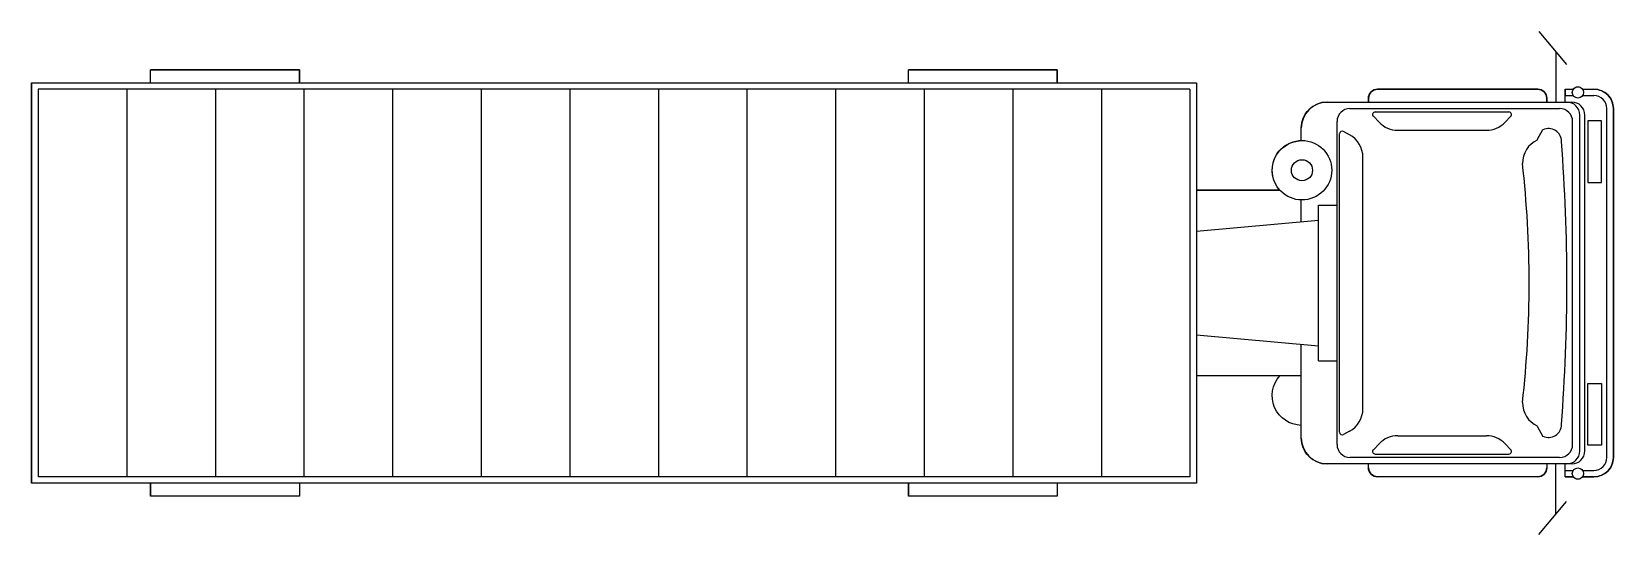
# Model space of a CAD drawing. Extents: x -6.2 to 6, y -1.9 to 1.9.
import ezdxf

# ---------------------------------------------------------------- set-up
doc = ezdxf.new("R2010")
doc.units = 0
doc.header["$LTSCALE"] = 0.375
doc.linetypes.add('PTS_EXT', pattern=[0])
doc.layers.get('0').update_dxf_attribs({"linetype": 'CONTINUOUS'})
doc.layers.add('PERIM_TRAMA', color=7, linetype='CONTINUOUS')

# ---------------------------------------------------------------- blocks, each defined once
blk = doc.blocks.new('CAM')
at = {"color": 0}
for p, q in [((5.432, 1.944), (5.646, 1.689)), ((5.564, 1.787), (5.564, 1.399)), ((-5.292, 1.549), (-5.292, 1.649)), ((-4.142, 1.649), (-5.292, 1.649)), ((-4.142, 1.549), (-4.142, 1.649)), ((1.712, 1.649), (0.562, 1.649)), ((0.562, 1.549), (0.562, 1.649)), ((1.712, 1.549), (1.712, 1.649)), ((-6.212, 1.549), (-6.212, -1.549)), ((-6.212, 1.549), (2.788, 1.549)), ((2.738, 1.499), (-6.162, 1.499)), ((-6.162, 1.499), (-6.162, -1.499)), ((-5.477, 1.499), (-5.477, -1.499)), ((-4.792, 1.499), (-4.792, -1.499)), ((-4.108, 1.499), (-4.108, -1.499)), ((-3.423, 1.499), (-3.423, -1.499)), ((-2.738, 1.499), (-2.738, -1.499)), ((-2.054, 1.499), (-2.054, -1.499)), ((-1.369, 1.499), (-1.369, -1.499)), ((-0.685, 1.499), (-0.685, -1.499)), ((0, 1.499), (0, -1.499)), ((0.685, 1.499), (0.685, -1.499)), ((1.369, 1.499), (1.369, -1.499)), ((2.054, 1.499), (2.054, -1.499)), ((2.738, 1.499), (2.738, -1.499)), ((2.788, 1.549), (2.788, -1.549)), ((5.425, 1.499), (4.187, 1.499)), ((5.637, 1.499), (5.699, 1.499)), ((5.637, 1.499), (5.637, 1.449)), ((5.77, 1.499), (5.859, 1.499)), ((3.798, 1.399), (5.688, 1.399)), ((3.974, 1.349), (5.594, 1.349)), ((4.117, 1.429), (4.117, 1.399)), ((5.495, 1.399), (5.495, 1.429)), ((5.637, 1.449), (5.699, 1.449)), ((5.77, 1.449), (5.859, 1.449)), ((5.959, -1.349), (5.959, 1.349)), ((6.009, -1.349), (6.009, 1.349)), ((3.874, -1.249), (3.874, 1.249)), ((4.199, 1.243), (4.155, 1.29)), ((4.169, 1.323), (5.202, 1.323)), ((5.173, 1.243), (5.217, 1.29)), ((5.694, -1.249), (5.694, 1.249)), ((5.749, -1.299), (5.749, 1.299)), ((5.788, -1.299), (5.788, 1.299)), ((3.598, 1.101), (3.598, 1.199)), ((3.894, -1.154), (3.894, 1.154)), ((3.97, 1.146), (3.924, 1.172)), ((4.344, 1.181), (5.028, 1.181)), ((5.421, 1.106), (5.465, 1.186)), ((4.074, -0.971), (4.074, 0.971)), ((3.433, 0.717), (2.788, 0.717)), ((3.598, 0.475), (3.598, 0.642)), ((3.731, -0.603), (3.731, 0.603)), ((3.731, 0.603), (3.874, 0.603)), ((2.788, 0.4), (3.731, 0.487)), ((2.788, -0.4), (3.731, -0.487)), ((3.598, -1.199), (3.598, -0.475)), ((3.731, -0.603), (3.874, -0.603)), ((3.598, -0.717), (2.788, -0.717)), ((3.97, -1.146), (3.924, -1.172)), ((4.344, -1.181), (5.028, -1.181)), ((5.421, -1.106), (5.465, -1.186)), ((4.199, -1.243), (4.155, -1.29)), ((4.169, -1.323), (5.202, -1.323)), ((5.173, -1.243), (5.217, -1.29)), ((5.688, -1.399), (3.798, -1.399)), ((5.594, -1.349), (3.974, -1.349)), ((4.117, -1.429), (4.117, -1.399)), ((5.495, -1.399), (5.495, -1.429)), ((5.564, -1.787), (5.564, -1.399)), ((5.637, -1.499), (5.637, -1.449)), ((5.637, -1.449), (5.699, -1.449)), ((5.77, -1.449), (5.859, -1.449)), ((2.788, -1.549), (-6.212, -1.549)), ((2.738, -1.499), (-6.162, -1.499)), ((-5.292, -1.549), (-5.292, -1.649)), ((-4.142, -1.549), (-4.142, -1.649)), ((0.562, -1.549), (0.562, -1.649)), ((1.712, -1.549), (1.712, -1.649)), ((5.425, -1.499), (4.187, -1.499)), ((5.637, -1.499), (5.699, -1.499)), ((5.77, -1.499), (5.859, -1.499)), ((-4.142, -1.649), (-5.292, -1.649)), ((1.712, -1.649), (0.562, -1.649)), ((5.432, -1.944), (5.646, -1.689))]:
    blk.add_line(p, q, dxfattribs=at)
for points in [[(5.812, 1.255), (5.812, 0.777), (5.918, 0.777), (5.918, 1.255)], [(5.812, -1.255), (5.812, -0.777), (5.918, -0.777), (5.918, -1.255)]]:
    blk.add_lwpolyline(points, close=True, dxfattribs=at)
for centre, radius in [((5.735, 1.474), 0.0435), ((3.603, 0.872), 0.23), ((3.603, 0.872), 0.0815), ((5.735, -1.474), 0.0435)]:
    blk.add_circle(centre, radius, dxfattribs=at)
for centre, radius, start, end in [((4.187, 1.429), 0.07, 90, 180), ((5.425, 1.429), 0.07, 0, 90), ((5.859, 1.349), 0.15, 0, 90), ((3.798, 1.199), 0.2, 90, 180), ((3.974, 1.249), 0.1, 90, 180), ((5.594, 1.249), 0.1, 0, 90), ((5.649, 1.299), 0.1, 0, 90), ((5.688, 1.299), 0.1, 0, 90), ((5.859, 1.349), 0.1, 0, 90), ((4.169, 1.303), 0.02, 90, 223.5113), ((4.344, 1.381), 0.2, 223.5113, 270), ((5.028, 1.381), 0.2, 270, 316.4887), ((5.202, 1.303), 0.02, 316.4887, 90), ((3.914, 1.154), 0.02, 61.2271, 180), ((3.874, 0.971), 0.2, 360, 61.2271), ((5.507, 0.925), 0.2, 115.3178, 180), ((5.508, 1.095), 0.1, 0, 115.3178), ((-8.616, 0), 14.266, 355.5974, 4.4026), ((-3.001, 0), 8.359, 353.6437, 6.3563), ((3.874, -0.971), 0.2, 298.7729, 360), ((5.507, -0.925), 0.2, 180, 244.6822), ((5.508, -1.095), 0.1, 244.6822, 0), ((3.798, -1.199), 0.2, 180, 270), ((3.914, -1.154), 0.02, 180, 298.7729), ((4.344, -1.381), 0.2, 90, 136.4887), ((5.028, -1.381), 0.2, 43.5113, 90), ((3.974, -1.249), 0.1, 180, 270), ((4.169, -1.303), 0.02, 136.4887, 270), ((5.202, -1.303), 0.02, 270, 43.5113), ((5.594, -1.249), 0.1, 270, 0), ((5.649, -1.299), 0.1, 270, 360), ((5.688, -1.299), 0.1, 270, 0), ((4.187, -1.429), 0.07, 180, 270), ((5.425, -1.429), 0.07, 270, 0), ((5.859, -1.349), 0.1, 270, 0), ((5.859, -1.349), 0.15, 270, 0)]:
    blk.add_arc(centre, radius, start, end, dxfattribs=at)

msp = doc.modelspace()

# ---------------------------------------------------------------- linework, layer by layer
at = {"layer": 'PERIM_TRAMA', "color": 0, "linetype": 'PTS_EXT'}
msp.add_lwpolyline([(-6.212, 0), (-6.212, 1.549), (-5.292, 1.549), (-5.292, 1.649), (-4.142, 1.649), (-4.142, 1.549), (0.562, 1.549), (0.562, 1.649), (1.712, 1.649), (1.712, 1.549), (2.788, 1.549), (2.788, 0.717), (3.433, 0.717, -0.643042), (3.598, 1.101), (3.598, 1.199, -0.414214), (3.798, 1.399), (4.117, 1.399), (4.117, 1.429, -0.414214), (4.187, 1.499), (5.425, 1.499, -0.414214), (5.495, 1.429), (5.495, 1.399), (5.637, 1.399), (5.637, 1.499), (5.699, 1.499, -0.519696), (5.77, 1.499), (5.859, 1.499, -0.414214), (6.009, 1.349), (6.009, 0), (6.009, -1.349, -0.414214), (5.859, -1.499), (5.77, -1.499, -0.519696), (5.699, -1.499), (5.637, -1.499), (5.637, -1.399), (5.495, -1.399), (5.495, -1.429, -0.414214), (5.425, -1.499), (4.187, -1.499, -0.414214), (4.117, -1.429), (4.117, -1.399), (3.798, -1.399, -0.414214), (3.598, -1.199), (3.598, -1.101, -0.643042), (3.433, -0.717), (2.788, -0.717), (2.788, -1.549), (1.712, -1.549), (1.712, -1.649), (0.562, -1.649), (0.562, -1.549), (-4.142, -1.549), (-4.142, -1.649), (-5.292, -1.649), (-5.292, -1.549), (-6.212, -1.549)], format="xyb", close=True, dxfattribs=at)

# ---------------------------------------------------------------- block references
at = {"color": 0, "linetype": 'CONTINUOUS'}
msp.add_blockref('CAM', (0, 0), dxfattribs=at)

doc.saveas('drawing.dxf')
